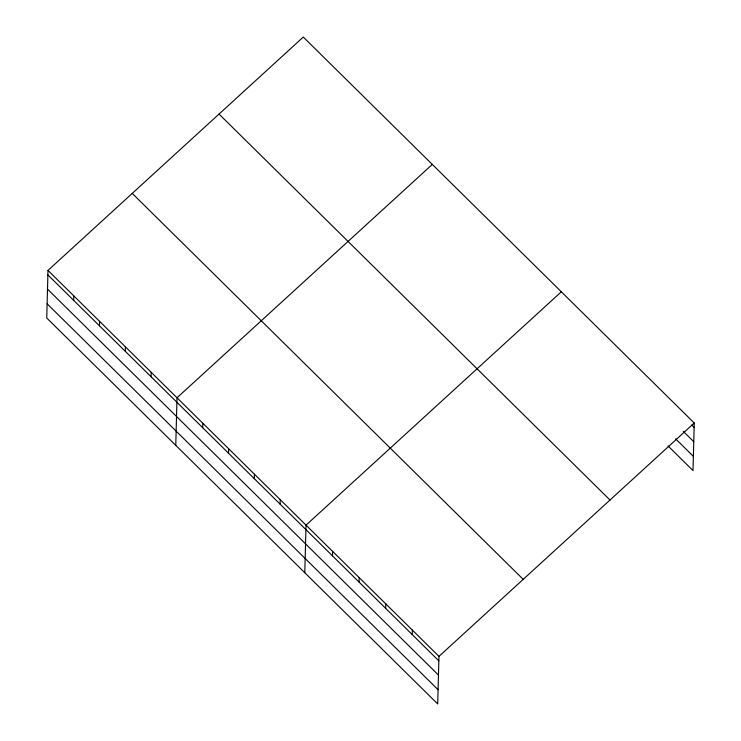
<?xml version="1.0" encoding="UTF-8"?>
<svg xmlns="http://www.w3.org/2000/svg" width="741" height="741" viewBox="0 0 741 741"><rect width="100%" height="100%" fill="white"/><g stroke="black" fill="none" stroke-linecap="round" stroke-linejoin="round"><path stroke-width="1.11" d="M47.998 270.409L46.748 317.991L437.709 703.95L438.959 656.369L694.252 423.009L303.291 37.05L47.998 270.409L438.959 656.369M73.683 300.364L73.804 295.881M99.489 325.836L99.6 321.353M125.294 351.308L125.405 346.825M151.09 376.78L151.21 372.297M175.765 445.36L177.016 397.778L432.309 164.419M202.701 427.724L202.821 423.25M228.506 453.196L228.617 448.722M254.302 478.667L254.422 474.194M280.107 504.149L280.228 499.666M304.783 572.728L306.033 525.137L561.326 291.778M332.496 555.861L332.616 551.387M359.079 582.111L359.2 577.628M385.672 608.352L385.783 603.878M412.255 634.602L412.366 630.119M694.252 423.009L693.002 470.591L668.03 445.934M691.714 425.093L694.132 427.483M683.285 431.373L693.761 441.71M675.653 438.867L693.372 456.363M219.04 114.058L610 500.018M132.241 193.401L523.202 579.36M47.878 274.883L438.839 660.842M47.507 289.11L438.468 675.07M47.128 303.773L438.079 689.723"/></g></svg>
